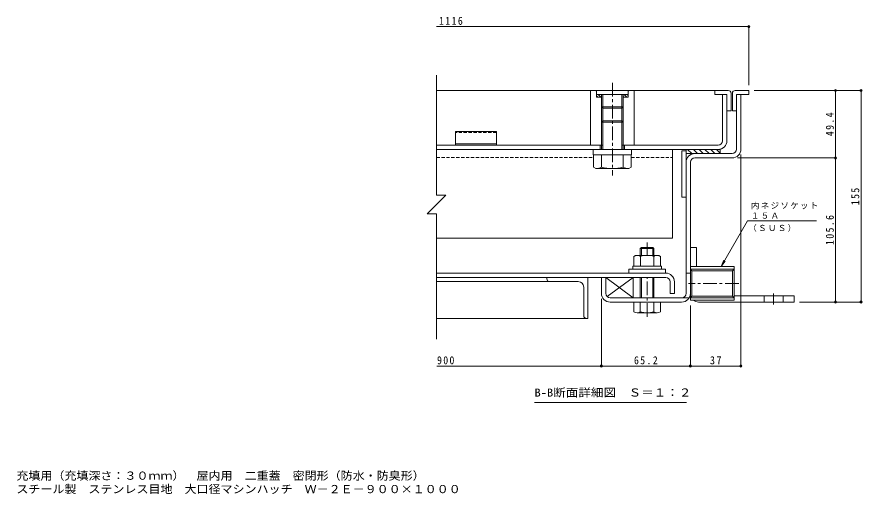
# Model space of a CAD drawing. Units: millimetres on the paper, enlarged 10 times, with parts at other scales. Extents: x -2620 to 2719, y -1962 to 1752.
# Drawn here: x -498 to 2599, y -1962 to -214 of the extents above; entities that cross this region are included whole.
import ezdxf
from ezdxf.enums import TextEntityAlignment as Align

# ---------------------------------------------------------------- set-up
doc = ezdxf.new("R2010")
doc.units = ezdxf.units.MM
doc.header["$LTSCALE"] = 10
doc.header["$PDMODE"] = 32
doc.header["$PDSIZE"] = 8
doc.linetypes.add('CHAIN1', pattern=[8, 5, -1, 1, -1])
doc.linetypes.add('DASHED1', pattern=[1.8, 1.2, -0.6])
for name, color, linetype, lineweight in [('D-0', 7, 'Continuous', 9), ('D-1', 2, 'Continuous', 9), ('D-2', 3, 'Continuous', 9), ('D-3', 4, 'Continuous', 9), ('D-5', 7, 'Continuous', 9), ('D-6', 6, 'Continuous', 9), ('D-7', 5, 'Continuous', 5), ('D-9', 134, 'Continuous', 5), ('D-A', 3, 'Continuous', 9), ('D-B', 6, 'Continuous', 9), ('D-C', 2, 'Continuous', 9), ('D-E', 3, 'Continuous', 9), ('D-F', 7, 'Continuous', 9), ('F-5_F-5ﾚｲﾔ', 7, 'Continuous', 9)]:
    doc.layers.add(name, color=color, linetype=linetype, lineweight=lineweight)
doc.styles.add('ＭＳ ゴシック', font='')
doc.styles.get('ＭＳ ゴシック').set_extended_font_data('MS Gothic')

msp = doc.modelspace()

# ---------------------------------------------------------------- linework, layer by layer
at = {"layer": 'D-0'}
for p, q in [((1039.46, -427.93), (1039.46, -866.79)), ((1073.87, -866.79), (1005.06, -935.6)), ((1039.46, -866.79), (1073.87, -866.79)), ((1039.46, -935.6), (1005.06, -935.6)), ((1039.46, -935.6), (1039.46, -1395.23))]:
    msp.add_line(p, q, dxfattribs=at)
at = {"layer": 'D-1'}
for p, q in [((2138.72, -498.69), (2154.72, -498.69)), ((2138.72, -698.69), (2138.72, -498.69)), ((2154.72, -698.69), (2154.72, -498.69)), ((2122.72, -714.69), (1985.72, -714.69)), ((1985.72, -730.69), (2122.72, -730.69)), ((1953.72, -1226.7), (1953.72, -746.69)), ((1969.72, -746.69), (1969.72, -1226.7)), ((2129.72, -1128.81), (1969.72, -1128.81)), ((1969.72, -1128.81), (1969.72, -1251.81)), ((2123.91, -1143.73), (1975.53, -1143.73)), ((1975.53, -1236.89), (1975.53, -1143.73)), ((2129.72, -1137.92), (2123.91, -1143.73)), ((2123.91, -1143.73), (2123.91, -1236.89)), ((2129.72, -1128.81), (2129.72, -1251.81)), ((1659.72, -1226.7), (1659.72, -1168.7)), ((1969.72, -1152.7), (1953.72, -1152.7)), ((1969.72, -1242.7), (1975.53, -1236.89)), ((2123.91, -1236.89), (1975.53, -1236.89)), ((2129.72, -1242.7), (2123.91, -1236.89)), ((1965.43, -1242.7), (1675.72, -1242.7)), ((1675.72, -1258.7), (1786.22, -1258.7)), ((1836.22, -1258.7), (1937.72, -1258.7)), ((2129.72, -1242.7), (1969.72, -1242.7)), ((2129.72, -1251.81), (1969.72, -1251.81))]:
    msp.add_line(p, q, dxfattribs=at)
at = {"layer": 'D-1', "color": 7, "linetype": 'CHAIN1'}
msp.add_line((2146.73, -1190.31), (1962.36, -1190.31), dxfattribs=at)
at = {"layer": 'D-1'}
for points in [[(2129.72, -1137.92), (1969.72, -1137.92), (1975.53, -1143.73)], [(1643.72, -1226.7), (1643.72, -1168.7), (1659.72, -1168.7)]]:
    msp.add_lwpolyline(points, dxfattribs=at)
for centre, radius, start, end in [((2122.72, -698.69), 16, 270, 0), ((2122.72, -698.69), 32, 270, 0), ((1985.72, -746.69), 32, 90, 180), ((1985.72, -746.69), 16, 90, 180), ((1675.72, -1226.7), 32, 180, 270), ((1675.72, -1226.7), 16, 180, 270), ((1937.72, -1226.7), 32, 270, 0), ((1937.72, -1226.7), 16, 270, 0)]:
    msp.add_arc(centre, radius, start, end, dxfattribs=at)
at = {"layer": 'D-2'}
for p, q in [((2087.72, -667.69), (2087.72, -498.69)), ((2103.72, -667.69), (2103.72, -498.69)), ((1643.72, -683.69), (1039.46, -683.69)), ((1039.46, -699.69), (2071.72, -699.69)), ((1638.72, -683.69), (1638.72, -699.69)), ((2071.72, -683.69), (1723.72, -683.69)), ((1728.72, -683.69), (1728.72, -699.69))]:
    msp.add_line(p, q, dxfattribs=at)
for radius in [16, 32]:
    msp.add_arc((2071.72, -667.69), radius, 270, 0, dxfattribs=at)
at = {"layer": 'D-3'}
for p, q in [((2058.72, -483.69), (1039.46, -483.69)), ((2118.72, -493.69), (2118.72, -558.69)), ((2123.72, -493.69), (2123.72, -558.69)), ((2133.72, -483.69), (2183.72, -483.69)), ((2183.72, -483.69), (2183.72, -498.69)), ((2058.72, -498.69), (2103.72, -498.69)), ((2103.72, -498.69), (2103.72, -558.69)), ((2183.72, -498.69), (2138.72, -498.69)), ((2138.72, -498.69), (2138.72, -558.69)), ((2103.72, -558.69), (2118.72, -558.69)), ((2138.72, -558.69), (2123.72, -558.69)), ((1108.72, -633.69), (1108.72, -683.69)), ((1258.72, -633.69), (1108.72, -633.69)), ((1258.72, -678.69), (1108.72, -678.69))]:
    msp.add_line(p, q, dxfattribs=at)
at = {"layer": 'D-3', "linetype": 'DASHED1'}
msp.add_line((1258.72, -638.02), (1108.72, -638.02), dxfattribs=at)
at = {"layer": 'D-3'}
for points in [[(2108.72, -483.69), (2058.72, -483.69), (2058.72, -498.69)], [(1258.72, -633.69), (1258.72, -683.69), (1108.72, -683.69)]]:
    msp.add_lwpolyline(points, dxfattribs=at)
for centre, start, end in [((2108.72, -493.69), 0, 90), ((2133.72, -493.69), 90, 180)]:
    msp.add_arc(centre, 10, start, end, dxfattribs=at)
at = {"layer": 'D-5'}
for p, q in [((2082.44, -1128.81), (2178.94, -961.65)), ((2178.94, -961.65), (2431.68, -961.65)), ((2082.44, -1128.81), (2092, -1105.71)), ((2082.44, -1128.81), (2097.65, -1108.98)), ((1955.89, -1626.38), (1398.39, -1626.38)), ((1955.89, -1626.38), (1398.39, -1626.38))]:
    msp.add_line(p, q, dxfattribs=at)
at = {"layer": 'D-6'}
for p, q in [((1938.72, -704.69), (1953.72, -704.69)), ((1938.72, -704.69), (1938.72, -874.69)), ((1953.72, -699.69), (1953.72, -874.69)), ((1974.41, -714.69), (1959.41, -699.69)), ((1995.63, -714.69), (1980.63, -699.69)), ((2016.84, -714.69), (2001.84, -699.69)), ((2038.05, -714.69), (2023.05, -699.69)), ((2059.27, -714.69), (2044.27, -699.69)), ((2078.72, -712.93), (2065.48, -699.69)), ((2078.72, -714.69), (1953.72, -714.69)), ((1938.72, -874.69), (1953.72, -874.69)), ((1659.72, -1168.7), (1659.72, -1226.7)), ((1664.24, -1237.84), (1759.72, -1168.7))]:
    msp.add_line(p, q, dxfattribs=at)
for points in [[(2078.72, -714.69), (2078.72, -699.69), (1953.72, -699.69)], [(1675.72, -1242.7), (1759.72, -1242.7), (1759.72, -1168.7), (1659.72, -1168.7), (1759.72, -1242.7)]]:
    msp.add_lwpolyline(points, dxfattribs=at)
at = {"layer": 'D-7', "linetype": 'CHAIN1'}
for p, q in [((1811.22, -1086.2), (1811.22, -1041.03)), ((1811.22, -1313.08), (1811.22, -1168.7))]:
    msp.add_line(p, q, dxfattribs=at)
at = {"layer": 'D-7'}
for p, q in [((1790.28, -1058.7), (1786.22, -1062.76)), ((1836.22, -1062.76), (1786.22, -1062.76)), ((1786.22, -1086.2), (1786.22, -1062.76)), ((1832.16, -1058.7), (1790.28, -1058.7)), ((1790.28, -1086.2), (1790.28, -1058.7)), ((1832.16, -1058.7), (1836.22, -1062.76)), ((1832.16, -1086.2), (1832.16, -1058.7)), ((1836.22, -1062.76), (1836.22, -1086.2)), ((1836.22, -1062.76), (1836.22, -1086.2)), ((1786.22, -1242.7), (1786.22, -1168.7)), ((1790.28, -1242.7), (1790.28, -1168.7)), ((1832.16, -1242.7), (1832.16, -1168.7)), ((1836.22, -1168.7), (1836.22, -1242.7)), ((1860.22, -1258.7), (1762.22, -1258.7)), ((1762.22, -1294.22), (1762.22, -1258.7)), ((1786.22, -1294.22), (1786.22, -1258.7)), ((1836.22, -1258.7), (1836.22, -1294.22)), ((1860.22, -1294.22), (1860.22, -1258.7)), ((1848.22, -1298.7), (1774.22, -1298.7))]:
    msp.add_line(p, q, dxfattribs=at)
at = {"layer": 'D-7', "color": 2, "lineweight": 9}
for p, q in [((1762.15, -1091.49), (1768.72, -1087.7)), ((1762.15, -1091.49), (1762.15, -1127.7)), ((1853.72, -1087.7), (1768.72, -1087.7)), ((1786.69, -1091.49), (1786.69, -1127.7)), ((1835.76, -1091.49), (1835.76, -1127.7))]:
    msp.add_line(p, q, dxfattribs=at)
at = {"layer": 'D-7', "color": 134}
for p, q in [((1743.72, -1137.7), (1743.72, -1152.7)), ((1743.72, -1137.7), (1878.72, -1137.7)), ((1878.72, -1137.7), (1878.72, -1152.7)), ((1743.72, -1152.7), (1878.72, -1152.7))]:
    msp.add_line(p, q, dxfattribs=at)
at = {"layer": 'D-7', "color": 6, "lineweight": 9}
for p, q in [((1758.72, -1127.7), (1758.72, -1137.7)), ((1758.72, -1137.7), (1863.72, -1137.7))]:
    msp.add_line(p, q, dxfattribs=at)
at = {"layer": 'D-7', "color": 2, "lineweight": 9}
msp.add_lwpolyline([(1853.72, -1087.7), (1860.3, -1091.49), (1860.3, -1127.7), (1762.15, -1127.7)], dxfattribs=at)
at = {"layer": 'D-7', "color": 6, "lineweight": 9}
msp.add_lwpolyline([(1758.72, -1127.7), (1863.72, -1127.7), (1863.72, -1137.7)], dxfattribs=at)
at = {"layer": 'D-7', "color": 2, "lineweight": 9}
for centre, radius, start, end in [((1776.63, -1116.58), 28.97, 94.38438, 120), ((1773.65, -1111.89), 24.21, 57.42749, 88.18784), ((1811.22, -1168.9), 81.2, 72.41188, 107.5881), ((1848.79, -1111.89), 24.21, 91.81215, 122.57249), ((1845.81, -1116.58), 28.97, 59.99998, 85.6156)]:
    msp.add_arc(centre, radius, start, end, dxfattribs=at)
at = {"layer": 'D-7'}
for centre, radius, start, end in [((1774.22, -1280.37), 18.33, 229.1022, 310.89809), ((1811.22, -1226.62), 72.08, 249.70546, 290.29454), ((1848.22, -1280.37), 18.33, 229.10191, 310.8978)]:
    msp.add_arc(centre, radius, start, end, dxfattribs=at)
at = {"layer": 'D-9'}
for p, q in [((1903.72, -1024.69), (1903.72, -699.69)), ((1614.22, -719.69), (1614.22, -764.06)), ((1643.72, -764.21), (1643.72, -719.69)), ((1723.72, -764.21), (1723.72, -719.69)), ((1753.22, -719.69), (1753.22, -764.21)), ((1623.77, -769.57), (1614.22, -764.06)), ((1743.72, -769.69), (1623.97, -769.69)), ((1743.72, -769.69), (1753.22, -764.21)), ((1039.46, -1024.69), (1903.72, -1024.69))]:
    msp.add_line(p, q, dxfattribs=at)
at = {"layer": 'D-9', "linetype": 'DASHED1'}
for p, q in [((1039.46, -729.69), (1614.22, -729.69)), ((1753.22, -729.69), (1903.72, -729.69))]:
    msp.add_line(p, q, dxfattribs=at)
at = {"layer": 'D-9'}
for centre, radius, start, end in [((1625.01, -735.18), 34.53, 267.86055, 302.81094), ((1683.72, -621.09), 148.6, 254.38446, 285.61554), ((1742.43, -735.18), 34.53, 237.18906, 272.13945)]:
    msp.add_arc(centre, radius, start, end, dxfattribs=at)
at = {"layer": 'D-A'}
for p, q in [((1879.22, -1152.7), (1040.17, -1152.7)), ((1040.17, -1168.7), (1879.22, -1168.7)), ((1895.22, -1184.7), (1895.22, -1227.7)), ((1911.22, -1184.7), (1911.22, -1227.7)), ((1895.22, -1227.7), (1911.22, -1227.7))]:
    msp.add_line(p, q, dxfattribs=at)
for radius in [32, 16]:
    msp.add_arc((1879.22, -1184.7), radius, 0, 90, dxfattribs=at)
at = {"layer": 'D-B'}
for p, q in [((1443.72, -1168.7), (1040.17, -1168.7)), ((1443.72, -1168.7), (1593.72, -1168.7)), ((1443.72, -1173.7), (1443.72, -1168.7)), ((1593.72, -1168.7), (1593.72, -1318.7)), ((1453.72, -1183.7), (1040.17, -1183.7)), ((1453.72, -1183.7), (1558.72, -1183.7)), ((1578.72, -1308.7), (1578.72, -1203.7)), ((1588.72, -1318.7), (1039.46, -1318.7)), ((1588.72, -1318.7), (1593.72, -1318.7))]:
    msp.add_line(p, q, dxfattribs=at)
for centre, radius, start, end in [((1453.72, -1173.7), 10, 180, 270), ((1558.72, -1203.7), 20, 0, 90), ((1588.72, -1308.7), 10, 180, 270)]:
    msp.add_arc(centre, radius, start, end, dxfattribs=at)
at = {"layer": 'D-C', "linetype": 'CHAIN1'}
msp.add_line((1683.72, -456.02), (1683.72, -795.32), dxfattribs=at)
at = {"layer": 'D-C'}
for p, q in [((1603.72, -483.69), (1623.72, -483.69)), ((1603.72, -683.69), (1603.72, -483.69)), ((1626.22, -486.19), (1623.72, -483.69)), ((1626.22, -508.69), (1626.22, -483.69)), ((1741.22, -483.69), (1626.22, -483.69)), ((1743.72, -483.69), (1741.22, -486.19)), ((1741.22, -508.69), (1741.22, -483.69)), ((1763.72, -483.69), (1743.72, -483.69)), ((1763.72, -683.69), (1763.72, -483.69)), ((1741.22, -498.69), (1626.22, -498.69)), ((1631.12, -508.69), (1626.22, -503.79)), ((1643.72, -508.69), (1626.22, -508.69)), ((1641.73, -508.69), (1631.73, -498.69)), ((1643.72, -500.08), (1642.34, -498.69)), ((1643.72, -699.69), (1643.72, -498.69)), ((1648.72, -699.69), (1648.72, -498.69)), ((1718.72, -699.69), (1718.72, -498.69)), ((1723.72, -524.91), (1723.72, -498.69)), ((1726.58, -508.69), (1723.72, -505.83)), ((1741.22, -508.69), (1723.72, -508.69)), ((1723.72, -699.69), (1723.72, -524.91)), ((1737.19, -508.69), (1727.19, -498.69)), ((1741.22, -502.12), (1737.79, -498.69)), ((1723.72, -543.69), (1643.72, -543.69)), ((1723.72, -543.42), (1718.72, -548.69)), ((1648.72, -594.69), (1643.72, -599.69)), ((1723.72, -599.69), (1643.72, -599.69)), ((1718.72, -594.69), (1648.72, -594.69)), ((1723.72, -599.69), (1718.72, -594.69)), ((1603.72, -683.69), (1648.72, -683.69)), ((1763.72, -683.69), (1718.72, -683.69))]:
    msp.add_line(p, q, dxfattribs=at)
at = {"layer": 'D-C', "color": 134, "lineweight": 5}
for p, q in [((1613.72, -699.69), (1753.72, -699.69)), ((1753.72, -699.69), (1753.72, -719.69))]:
    msp.add_line(p, q, dxfattribs=at)
at = {"layer": 'D-C'}
msp.add_lwpolyline([(1718.72, -548.69), (1648.72, -548.69), (1643.72, -543.69)], dxfattribs=at)
at = {"layer": 'D-C', "color": 134, "lineweight": 5}
msp.add_lwpolyline([(1613.72, -699.69), (1613.72, -719.69), (1753.72, -719.69)], dxfattribs=at)
at = {"layer": 'D-E'}
for p, q in [((1969.72, -1058.69), (1969.72, -1226.7)), ((1969.72, -1058.69), (1992.22, -1058.69)), ((1992.22, -1128.81), (1992.22, -1058.69)), ((2129.72, -1236.2), (2349.72, -1236.2)), ((2239.72, -1258.7), (2239.72, -1236.2)), ((2309.72, -1258.7), (2309.72, -1236.2)), ((2349.72, -1236.2), (2349.72, -1258.7)), ((2349.72, -1258.7), (1999.72, -1258.7))]:
    msp.add_line(p, q, dxfattribs=at)
at = {"layer": 'D-E', "linetype": 'CHAIN1'}
msp.add_line((2274.72, -1267.43), (2274.72, -1227.98), dxfattribs=at)
at = {"layer": 'D-E'}
msp.add_arc((1999.72, -1228.7), 30, 230.3984, 270, dxfattribs=at)
at = {"layer": 'D-F'}
for p, q in [((2183.72, -246.59), (2183.72, -463.69)), ((2183.72, -249.59), (1039.46, -249.59)), ((2597.9, -483.69), (2203.72, -483.69)), ((2501.56, -483.69), (2501.56, -730.69)), ((2594.9, -483.69), (2594.9, -1258.7)), ((2504.56, -730.69), (2142.72, -730.69)), ((2154.72, -1496.04), (2154.72, -718.69)), ((2501.56, -730.69), (2501.56, -1258.7)), ((1643.72, -1496.04), (1643.72, -1246.7)), ((2597.9, -1258.7), (2369.72, -1258.7)), ((1969.72, -1496.04), (1969.72, -1271.81)), ((1643.72, -1493.04), (1040.17, -1493.04)), ((1969.72, -1493.04), (1643.72, -1493.04)), ((2154.72, -1493.04), (1969.72, -1493.04))]:
    msp.add_line(p, q, dxfattribs=at)
for p in [(2183.72, -249.59), (2501.56, -483.69), (2594.9, -483.69), (2501.56, -730.69), (2501.56, -1258.7), (2594.9, -1258.7), (1643.72, -1493.04), (1969.72, -1493.04), (2154.72, -1493.04)]:
    msp.add_point(p, dxfattribs=at)

# ---------------------------------------------------------------- texts
at = {"layer": 'D-5', "color": 2, "style": 'ＭＳ ゴシック', "width": 1.15}
msp.add_text('B-B断面詳細図\u3000Ｓ＝１：２', height=29.33, dxfattribs=at).set_placement((1398.39, -1613.88), align=Align.BOTTOM_LEFT)
msp.add_text('B-B断面詳細図\u3000Ｓ＝１：２', height=29.33, dxfattribs=at).set_placement((1398.39, -1613.88), align=Align.BOTTOM_LEFT)
at = {"layer": 'D-5', "char_height": 21.99, "attachment_point": 7, "style": 'ＭＳ ゴシック'}
for s, insert in [('\\T1.17;内ネジソケット', (2191.68, -918.81)), ('\\T1.17;１５Ａ', (2191.68, -953.65)), ('\\T1.17;（ＳＵＳ）', (2182.02, -1001.5))]:
    msp.add_mtext(s, dxfattribs=dict(at, insert=insert))
at = {"layer": 'D-F', "color": 2, "char_height": 29.33, "attachment_point": 7, "style": 'ＭＳ ゴシック'}
for s, insert in [('\\T1.28;\\W0.9;1116', (1048.72, -243.59)), ('\\T1.27;\\W0.9;900', (1041.3, -1487.04)), ('\\T1.28;\\W0.9;65.2', (1762.97, -1487.04)), ('\\T1.27;\\W0.95;37', (2040.97, -1487.04))]:
    msp.add_mtext(s, dxfattribs=dict(at, insert=insert))
at = {"layer": 'D-F', "color": 2, "char_height": 29.33, "attachment_point": 7, "rotation": 90, "style": 'ＭＳ ゴシック'}
for s, insert in [('\\T1.28;\\W0.9;49.4', (2495.56, -650.94)), ('\\T1.27;\\W0.9;155', (2588.9, -903.69)), ('\\T1.28;\\W0.9;105.6', (2495.56, -1049.69))]:
    msp.add_mtext(s, dxfattribs=dict(at, insert=insert))
at = {"layer": 'F-5_F-5ﾚｲﾔ', "color": 2, "style": 'ＭＳ ゴシック', "width": 1.1}
for s, p in [('充填用（充填深さ：３０ｍｍ）\u3000屋内用\u3000二重蓋\u3000密閉形（防水・防臭形）', (-500.11, -1918.5)), ('スチール製\u3000ステンレス目地\u3000大口径マシンハッチ\u3000Ｗ－２Ｅ－９００×１０００', (-500.11, -1967.71))]:
    msp.add_text(s, height=29.33, dxfattribs=at).set_placement(p, align=Align.BOTTOM_LEFT)

doc.saveas('drawing.dxf')
